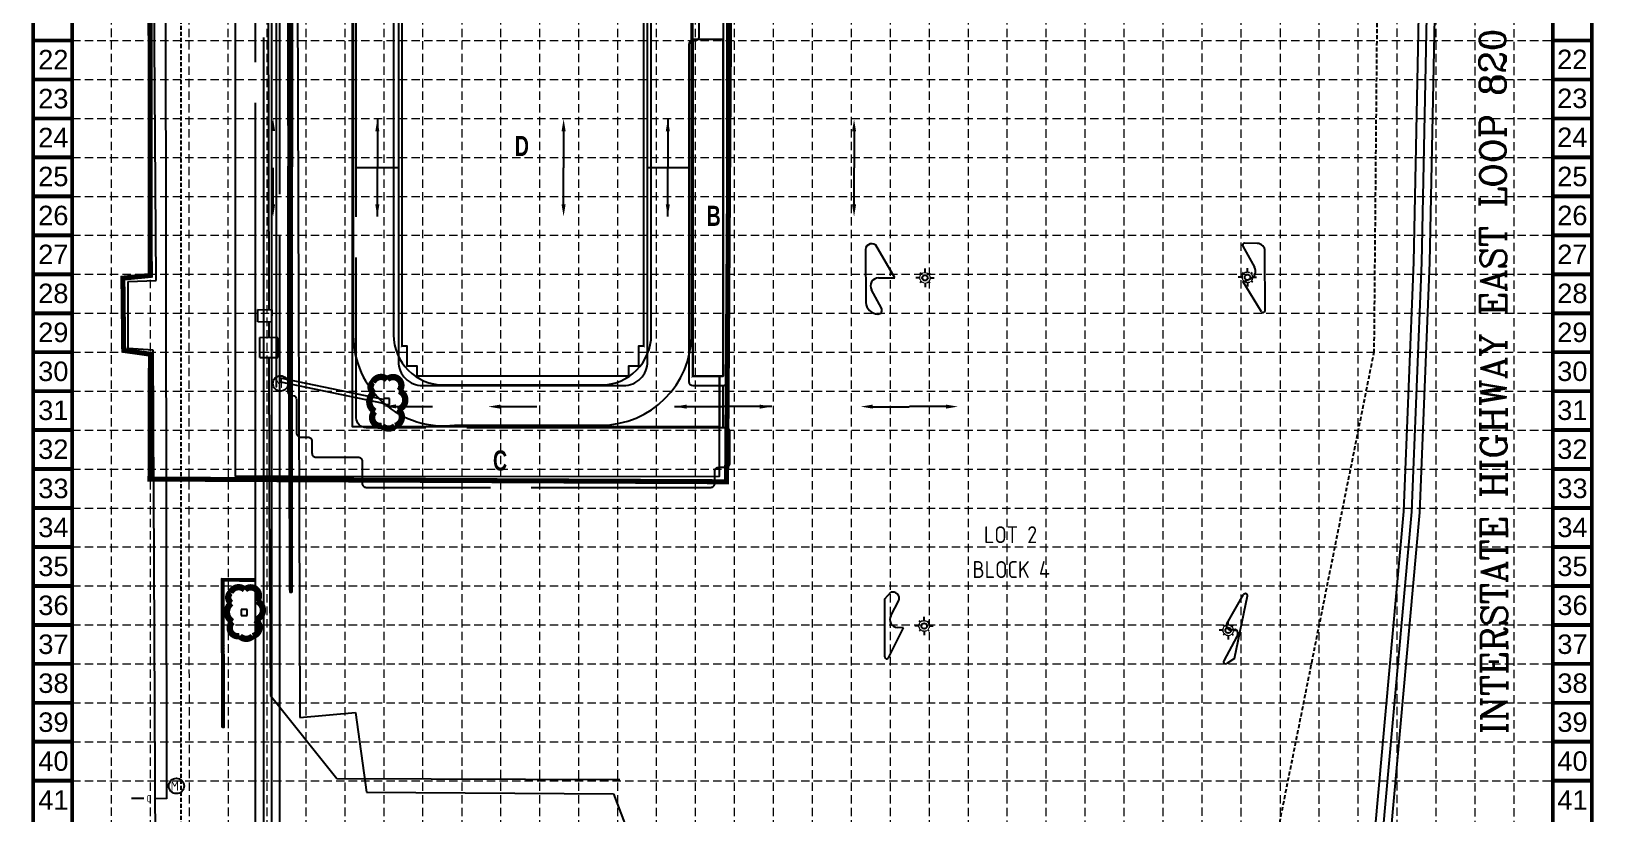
# Model space of a CAD drawing. Header units: inches. Extents: x 6004 to 15328, y 1287 to 16193.
# Drawn here: x 6004 to 15328, y 6450 to 11121 of the extents above; entities that cross this region are included whole.
import ezdxf
from ezdxf.enums import TextEntityAlignment as Align

# ---------------------------------------------------------------- set-up
doc = ezdxf.new("R2010")
doc.units = ezdxf.units.IN
doc.header["$MEASUREMENT"] = 0
for name, pattern in [('HIDDEN', [0.375, 0.25, -0.125]), ('siteplan-01jun06-tdt-civil$0$DASHED_2', [36, 24, -12]), ('siteplan-01jun06-tdt-civil$0$FNC-UTIL', [1.15, 1, -0.15, 0, 0, 0, 0, 0, 0, 0, 0])]:
    doc.linetypes.add(name, pattern=pattern)
for name, color, linetype in [('BASE', 7, 'Continuous'), ('C-CONT_MJ', 4, 'Continuous'), ('FWSS-topo$0$HATCH', 8, 'Continuous'), ('FWSS-topo$0$RET_WALL', 8, 'Continuous'), ('FWSS-topo$0$STORMSEW_LINE', 142, 'FWSS-topo$0$STORM_SEWER'), ('GRID', 254, 'HIDDEN'), ('LEGEND', 7, 'Continuous'), ('LIMITS OF DISTURBANCE', 1, 'HIDDEN'), ('P-Storm', 4, 'Continuous'), ('SILT FENCE', 200, 'Continuous'), ('siteplan-01jun06-tdt-civil$0$BLDG', 8, 'Continuous'), ('siteplan-01jun06-tdt-civil$0$BORDER', 8, 'Continuous'), ('siteplan-01jun06-tdt-civil$0$EASEMENTS', 8, 'siteplan-01jun06-tdt-civil$0$DASHED_2'), ('siteplan-01jun06-tdt-civil$0$ELDISC', 8, 'Continuous'), ('siteplan-01jun06-tdt-civil$0$FENCE', 8, 'siteplan-01jun06-tdt-civil$0$FNC-UTIL'), ('siteplan-01jun06-tdt-civil$0$FLAT', 8, 'Continuous'), ('siteplan-01jun06-tdt-civil$0$FNC', 8, 'Continuous'), ('siteplan-01jun06-tdt-civil$0$manhole', 8, 'Continuous'), ('siteplan-01jun06-tdt-civil$0$SHADING', 8, 'Continuous'), ('siteplan-01jun06-tdt-civil$0$SITE', 8, 'Continuous'), ('siteplan-01jun06-tdt-civil$0$TEXT140', 8, 'Continuous'), ('siteplan-01jun06-tdt-civil$0$TEXT80', 8, 'Continuous')]:
    doc.layers.add(name, color=color, linetype=linetype)
doc.styles.add('FWSS-topo$0$STANDARD', font='romand.shx')
doc.styles.add('siteplan-01jun06-tdt-civil$0$FENCESTYLE', font='archs.shx')
doc.styles.add('siteplan-01jun06-tdt-civil$0$L140', font='archs.shx', dxfattribs={"height": 8.4})
doc.styles.add('siteplan-01jun06-tdt-civil$0$L60', font='archs.shx', dxfattribs={"height": 3.6})
doc.styles.add('siteplan-01jun06-tdt-civil$0$L80', font='archs.shx', dxfattribs={"height": 4.8})
doc.styles.add('siteplan-01jun06-tdt-civil$0$ROMANC', font='ROMANC.SHX', dxfattribs={"height": 4.32})
doc.styles.add('siteplan-01jun06-tdt-civil$0$STANDARD', font='stylu.ttf', dxfattribs={"width": 0.85})
doc.styles.get("Standard").update_dxf_attribs({"font": 'ARIAL.TTF', "height": 6})
doc.linetypes.add('FWSS-topo$0$STORM_SEWER', pattern='A,0.2,-0.08,["STM",FWSS-topo$0$STANDARD,S=0.035,R=0,X=-0.05,Y=-0.018],-0.1', length=0.38)
doc.linetypes.add('siteplan-01jun06-tdt-civil$0$CHAINLINKFENCE', pattern='A,0.5,-0.005,["O",siteplan-01jun06-tdt-civil$0$FENCESTYLE,S=0.06,R=0,X=0,Y=-0.03],-0.065', length=0.57)
doc.linetypes.add('siteplan-01jun06-tdt-civil$0$WIREFENCE', pattern='A,0.5,-0.005,["X",siteplan-01jun06-tdt-civil$0$FENCESTYLE,S=0.06,R=0,X=0,Y=-0.03],-0.055', length=0.56)
doc.dimstyles.new('BZ', dxfattribs={"dimscale": 40, "dimtxt": 0.11, "dimasz": 6, "dimexe": 0.09, "dimexo": 0.0625, "dimgap": 0.04, "dimtad": 0, "dimdec": 0, "dimzin": 0, "dimdsep": 46, "dimtxsty": 'Standard', "dimcen": 0.02, "dimclrd": 256, "dimclre": 256, "dimclrt": 256, "dimadec": 0, "dimazin": 0, "dimtfac": 1, "dimtdec": 0, "dimtofl": 0, "dimtmove": 0, "dimatfit": 3, "dimfxl": 0, "dimtolj": 1, "dimtzin": 0, "dimlwd": -1, "dimlwe": -1, "dimarcsym": 0})

# ---------------------------------------------------------------- blocks, each defined once
blk = doc.blocks.new('siteplan-01jun06-tdt-civil$0$MANHOLE1')
at = {"layer": 'siteplan-01jun06-tdt-civil$0$TEXT80'}
blk.add_circle((0, 0), 0.0634, dxfattribs=at)
at = {"layer": 'siteplan-01jun06-tdt-civil$0$TEXT80', "style": 'siteplan-01jun06-tdt-civil$0$L80'}
blk.add_text('M', height=0.08, dxfattribs=at).set_placement((-0.047, -0.039))
blk = doc.blocks.new('siteplan-01jun06-tdt-civil$0$LP2')
for p, q in [((-5021.506, -5108.935), (-5021.542, -5108.935)), ((-5021.505, -5108.925), (-5021.512, -5108.923)), ((-5021.505, -5108.945), (-5021.512, -5108.947)), ((-5021.494, -5108.907), (-5021.507, -5108.894)), ((-5021.501, -5108.915), (-5021.507, -5108.912)), ((-5021.501, -5108.955), (-5021.507, -5108.958)), ((-5021.486, -5108.901), (-5021.49, -5108.894)), ((-5021.477, -5108.897), (-5021.478, -5108.89)), ((-5021.466, -5108.895), (-5021.466, -5108.859)), ((-5021.456, -5108.897), (-5021.454, -5108.89)), ((-5021.447, -5108.901), (-5021.443, -5108.894)), ((-5021.438, -5108.907), (-5021.426, -5108.894)), ((-5021.432, -5108.915), (-5021.426, -5108.912)), ((-5021.432, -5108.955), (-5021.426, -5108.958)), ((-5021.428, -5108.925), (-5021.421, -5108.923)), ((-5021.428, -5108.945), (-5021.421, -5108.947)), ((-5021.427, -5108.935), (-5021.391, -5108.935)), ((-5021.494, -5108.963), (-5021.507, -5108.976)), ((-5021.486, -5108.969), (-5021.49, -5108.976)), ((-5021.477, -5108.973), (-5021.478, -5108.98)), ((-5021.466, -5108.975), (-5021.466, -5109.011)), ((-5021.456, -5108.973), (-5021.454, -5108.98)), ((-5021.447, -5108.969), (-5021.443, -5108.976)), ((-5021.438, -5108.963), (-5021.426, -5108.976))]:
    blk.add_line(p, q)
blk.add_circle((-5021.466, -5108.935), 0.0229)
blk = doc.blocks.new('siteplan-01jun06-tdt-civil$0$LP3')
at = {"layer": 'siteplan-01jun06-tdt-civil$0$BORDER'}
blk.add_blockref('siteplan-01jun06-tdt-civil$0$LP2', (5021.466, 5108.935), dxfattribs=at)
blk = doc.blocks.new('inlet protection')
at = {"layer": 'LEGEND', "color": 170, "ltscale": 100, "const_width": 9.48}
blk.add_lwpolyline([(38, 58.5, 0.520567), (38, 58.5, 0.765195), (16.6, 47.7, 0.417879), (16.5, 28.3, 0.6649), (41, 24.6, 0.744833), (68.6, 22.2, 0.975642), (85.8, 40, 0.520567), (81.5, 61.5, 0.520567), (65.8, 60, 0.540264), (38, 58.5)], format="xyb", close=True, dxfattribs=at)

msp = doc.modelspace()

# ---------------------------------------------------------------- hatches: boundary and pattern name
at = {"layer": 'FWSS-topo$0$HATCH'}
h = msp.add_hatch(dxfattribs=at)
h.set_pattern_fill('GRAVL1', color=55, scale=72, style=0, pattern_type=2)
h.set_pattern_definition([(228.0128, (-74373.563, -57665.538), (-575.99987272, -648.0000966), [9.68659, -958.974336]), (184.9697, (-74380.043, -57672.7382), (864.00007571, 71.999374105), [16.622496, -1645.6266]), (132.5104, (-74396.603, -57674.178), (719.99933172, -792.00062452), [11.720736, -1160.354304]), (267.2737, (-74424.683, -57692.1782), (71.99971328, 1440.00002124), [15.137136, -1498.576176]), (292.8337, (-74425.403, -57707.2982), (-360.00071319, 863.99974165), [14.84316, -1469.474856]), (357.2737, (-74419.643, -57720.9782), (-1440.00002124, 71.99971328), [15.137136, -1498.576176]), (37.6942, (-74404.523, -57721.6982), (-936.000528884, -719.99930917), [20.01809, -1981.78913]), (72.2553, (-74388.683, -57709.4582), (504.000774915, 1583.99972865), [18.899136, -1871.01511]), (121.4296, (-74382.923, -57691.4582), (-576.00059286, 935.99964263), [15.1884, -1503.653256]), (175.2364, (-74390.843, -57678.498), (792.00006814, -71.99939035), [17.339904, -849.654936]), (222.3974, (-74408.123, -57677.0582), (-864.000529277, -791.999429905), [22.424256, -2220.003]), (138.8141, (-74353.403, -57692.898), (-504.00021217, 431.99980656), [7.65367, -757.71677]), (171.4692, (-74359.163, -57687.8582), (935.99987651, -144.00056952), [14.561064, -1441.54879]), (225, (-74373.563, -57685.7), (-8e-15, -72.000022), [10.18231, -91.641024]), (203.1986, (-74378.603, -57677.058), (359.9999806, 144.0000954), [5.483376, -542.85228]), (291.8014, (-74383.643, -57679.218), (-71.9999936, 216.0000197), [7.754616, -379.977264]), (30.9638, (-74380.763, -57686.418), (215.9998576, 144.0001788), [12.59489, -407.233656]), (161.5651, (-74369.963, -57679.938), (144.0000313, -71.999885), [9.10735, -218.576664]), (16.3895, (-74425.403, -57679.2182), (720.00015829, 215.9994751), [12.7584, -1263.08484]), (70.3462, (-74413.163, -57675.618), (-287.9996578, -792.00015376), [10.70359, -1059.653376]), (293.1986, (-74369.963, -57665.538), (-144.0000954, 359.9999806), [10.96668, -537.368976]), (343.6105, (-74365.643, -57675.6182), (-720.00015829, 215.9994751), [12.7584, -1263.08484]), (339.444, (-74425.403, -57723.858), (-360.0001328, 143.99971174), [12.30336, -602.86493]), (294.7751, (-74413.883, -57728.178), (-359.99943763, 792.00024637), [10.308816, -1020.574296]), (66.8014, (-74369.243, -57737.538), (144.0000954, 359.9999806), [10.96668, -537.368976]), (17.354, (-74364.923, -57727.4582), (-936.00014537, -287.99960416), [12.06943, -1194.87053]), (69.444, (-74404.523, -57737.538), (-143.99971174, -360.0001328), [6.15168, -609.01661]), (101.3099, (-74373.563, -57737.538), (-71.9998295, 288.0000542), [3.67128, -363.45809]), (165.9638, (-74374.283, -57733.938), (216.0000393, -71.99986), [14.84316, -282.0204]), (186.009, (-74388.683, -57730.3382), (719.99998207, 71.99995086), [13.7556, -1361.802456]), (303.6901, (-74380.763, -57692.898), (-72.000096, 143.999968), [10.383984, -249.21569]), (353.1572, (-74375.003, -57701.5382), (1223.999954314, -144.00057585), [18.12917, -1794.784536]), (60.9454, (-74357.003, -57703.698), (-288.00000196, -504.0000277), [7.41283, -733.87253]), (90, (-74353.4, -57697.22), (-72, 72), [4.32, -67.68]), (120.2564, (-74390.123, -57728.178), (287.99963185, -504.00017682), [10.00253, -990.25344]), (48.0128, (-74395.163, -57719.538), (575.99987272, 648.0000966), [19.373184, -949.287744]), (0, (-74382.2, -57705.14), (72, 72), [18.72, -53.28]), (325.3048, (-74363.483, -57705.138), (-719.99958665, 504.0006199), [11.38421, -1127.03573]), (254.0546, (-74354.123, -57711.618), (-71.999992, -288.0000091), [10.483344, -513.684576]), (207.646, (-74357.003, -57721.6982), (-1367.99969812, -720.00055535), [17.06868, -1689.80213]), (175.4261, (-74372.123, -57729.6182), (-936.0000402, 71.99962568), [18.05753, -1787.69333])])
h.paths.add_polyline_path([(8321, 12162.8), (7557.1, 12161.4), (7551.2, 11404.8), (7548.9, 10463.7), (7550.9, 9542.6), (7556.9, 7941.4), (7556.7, 7784), (7546.5, 7785.2), (7546.1, 7943.9), (7540.9, 9543.8), (7539.2, 10463.5), (7542.6, 11402.4), (7545.6, 12173.2), (8321.1, 12173.4)])
at = {"layer": 'SILT FENCE'}
h = msp.add_hatch(dxfattribs=at)
h.set_pattern_fill('ANSI31', color=55, style=0)
h.paths.add_polyline_path([(8321, 12162.8), (7557.1, 12161.4), (7551.2, 11404.8), (7548.9, 10463.7), (7550.9, 9542.6), (7556.9, 7941.4), (7556.7, 7784), (7546.5, 7785.2), (7546.1, 7943.9), (7540.9, 9543.8), (7539.2, 10463.5), (7542.6, 11402.4), (7545.6, 12173.2), (8321.1, 12173.4)])
at = {"layer": 'siteplan-01jun06-tdt-civil$0$FLAT'}
h = msp.add_hatch(dxfattribs=at)
h.set_pattern_fill('ANSI31', color=55, style=0)
h.paths.add_polyline_path([(7141.1, 7853.3), (7143, 6964.8), (7155, 6964.8), (7153.1, 7841.1), (7337.4, 7838.9), (7337.3, 7851)])
at = {"layer": 'siteplan-01jun06-tdt-civil$0$SHADING'}
for points in [[(8208.6, 9235.8, 1), (8214.6, 9235.8, 1)], [(8208.6, 9235.8, 1), (8214.6, 9235.8, 1)], [(9660.6, 9235.8, 1), (9666.6, 9235.8, 1)], [(9660.6, 9235.8, 1), (9666.6, 9235.8, 1)], [(8241.1, 9118.4, 1), (8247.1, 9118.4, 1)], [(8241.1, 9118.4, 1), (8247.1, 9118.4, 1)], [(8310.6, 9055.8, 1), (8316.6, 9055.8, 1)], [(8310.6, 9055.8, 1), (8316.6, 9055.8, 1)], [(9549.8, 9055.8, 1), (9555.8, 9055.8, 1)], [(9549.8, 9055.8, 1), (9555.8, 9055.8, 1)], [(9630.6, 9125.9, 1), (9636.6, 9125.9, 1)], [(9630.6, 9125.9, 1), (9636.6, 9125.9, 1)], [(9943, 9055.9, 1), (9949, 9055.9, 1)], [(9943, 9055.9, 1), (9949, 9055.9, 1)]]:
    msp.add_hatch(color=7, dxfattribs=at).paths.add_polyline_path(points)

# ---------------------------------------------------------------- linework, layer by layer
at = {"layer": 'BASE', "const_width": 23.3}
for points in [[(15316.9, 1298.4), (15316.9, 16181.1), (6015.2, 16181.1), (6015.2, 1298.4)], [(15084.3, 1531), (15084.3, 15948.5), (6247.8, 15948.5), (6247.8, 1531)]]:
    msp.add_lwpolyline(points, close=True, dxfattribs=at)
for points in [[(6247.8, 11065.2), (6015.2, 11065.2)], [(15316.9, 11065.2), (15084.3, 11065.2)], [(6247.8, 10832.6), (6015.2, 10832.6)], [(15316.9, 10832.6), (15084.3, 10832.6)], [(6247.8, 10600.1), (6015.2, 10600.1)], [(15316.9, 10600.1), (15084.3, 10600.1)], [(6247.8, 10367.5), (6015.2, 10367.5)], [(15316.9, 10367.5), (15084.3, 10367.5)], [(6247.8, 10135), (6015.2, 10135)], [(15316.9, 10135), (15084.3, 10135)], [(6247.8, 9902.5), (6015.2, 9902.5)], [(15316.9, 9902.5), (15084.3, 9902.5)], [(6247.8, 9669.9), (6015.2, 9669.9)], [(15316.9, 9669.9), (15084.3, 9669.9)], [(6247.8, 9437.4), (6015.2, 9437.4)], [(15316.9, 9437.4), (15084.3, 9437.4)], [(6247.8, 9204.8), (6015.2, 9204.8)], [(15316.9, 9204.8), (15084.3, 9204.8)], [(6247.8, 8972.3), (6015.2, 8972.3)], [(15316.9, 8972.3), (15084.3, 8972.3)], [(6247.8, 8739.8), (6015.2, 8739.8)], [(15316.9, 8739.8), (15084.3, 8739.8)], [(6247.8, 8507.2), (6015.2, 8507.2)], [(15316.9, 8507.2), (15084.3, 8507.2)], [(6247.8, 8274.7), (6015.2, 8274.7)], [(15316.9, 8274.7), (15084.3, 8274.7)], [(6247.8, 8042.1), (6015.2, 8042.1)], [(15316.9, 8042.1), (15084.3, 8042.1)], [(6247.8, 7809.6), (6015.2, 7809.6)], [(15316.9, 7809.6), (15084.3, 7809.6)], [(6247.8, 7577), (6015.2, 7577)], [(15316.9, 7577), (15084.3, 7577)], [(6247.8, 7344.5), (6015.2, 7344.5)], [(15316.9, 7344.5), (15084.3, 7344.5)], [(6247.8, 7112), (6015.2, 7112)], [(15316.9, 7112), (15084.3, 7112)], [(6247.8, 6879.4), (6015.2, 6879.4)], [(15316.9, 6879.4), (15084.3, 6879.4)], [(6247.8, 6646.9), (6015.2, 6646.9)], [(15316.9, 6646.9), (15084.3, 6646.9)]]:
    msp.add_lwpolyline(points, dxfattribs=at)
at = {"layer": 'C-CONT_MJ', "color": 35}
for p, q in [((7342.7, 10936), (7342.7, 12883.5)), ((7438.7, 6095.7), (7438.7, 12457.5)), ((7486.7, 10147.8), (7486.7, 11701.5)), ((7390.7, 5994.8), (7390.7, 11082.8)), ((7342.7, 6080.8), (7342.7, 10693)), ((8195, 10304.8), (7942.9, 10304.8)), ((9928.4, 10304.8), (9682, 10304.8)), ((7486.7, 6249.9), (7486.7, 9904.8)), ((10132.5, 8753.9), (10132.5, 9005.8))]:
    msp.add_line(p, q, dxfattribs=at)
for points in [[(9922.6, 12341.4), (7594.7, 12341.4, 0.414239), (7534.7, 12281.4), (7534.8, 10558.5)], [(10779.4, 11429.5), (10012.5, 11429.5, 0.414214), (9988.5, 11405.5), (9988.5, 11087.9, -0.414214), (9964.5, 11063.9), (9952.5, 11063.9, 0.414206), (9928.5, 11039.9), (9928.4, 9029.9, 0.414041), (9952.4, 9005.9), (10132.5, 9005.8, 0.4144), (10156.5, 9029.8), (10156.5, 11201.5, -0.41422), (10216.5, 11261.5), (11392.5, 11261.5, 0.414214), (11416.5, 11285.5), (11416.5, 11345.5, 0.198924), (11409.4, 11362.5), (11349.4, 11422.5, 0.198901), (11332.5, 11429.5), (11022.4, 11429.5)], [(7534.9, 10315.5), (7535, 8969.9, 0.41412), (7559, 8945.9), (7563, 8945.9, -0.414145), (7587, 8921.9), (7587, 8721.9, 0.414214), (7611, 8697.9), (7654.8, 8697.9, -0.414214), (7678.8, 8673.9), (7678.8, 8601.9, 0.414214), (7702.8, 8577.9), (7954.8, 8577.9, -0.414214), (7978.8, 8553.9), (7978.8, 8421.9, 0.414214), (8002.8, 8397.9), (8744.6, 8397.9)], [(8359.4, 8753.9), (8003, 8753.9, -0.414185), (7943, 8813.9), (7942.9, 9769.8)], [(8987.6, 8397.9), (10058.8, 8397.9, 0.414214), (10082.8, 8421.9), (10082.8, 8493.9, -0.414214), (10106.8, 8517.9), (10148.8, 8517.9, 0.414214), (10172.8, 8541.9), (10172.8, 8729.9, 0.414211), (10148.8, 8753.9), (8602.4, 8753.9)]]:
    msp.add_lwpolyline(points, format="xyb", dxfattribs=at)
msp.add_lwpolyline([(8195, 11469.4), (8195, 9149.8, 0.414214), (8339, 9005.8), (9538, 9005.8, 0.414214), (9682, 9149.8), (9682, 11536.8, 0.359399), (9600.8, 11613.4), (8339, 11613.4, 0.414214)], format="xyb", close=True, dxfattribs=at)
msp.add_lwpolyline([(7942.9, 10012.8), (7942.8, 11466.3)], dxfattribs=at)
at = {"layer": 'C-CONT_MJ', "color": 7, "extrusion": (0, 0, -1)}
for points in [[(-9180.6, 10524.5), (-9180.6, 10306.1)], [(-9802.5, 10523.2), (-9802.5, 10304.8)], [(-10914, 10523.2), (-10914, 10304.9)], [(-10350.9, 8879.9), (-10132.5, 8879.9)], [(-11462.4, 8879.9), (-11244, 8879.9)]]:
    msp.add_lwpolyline(points, dxfattribs=at)
at = {"layer": 'C-CONT_MJ', "color": 7}
for points in [[(7447.1, 10087.8), (7447.1, 10306.1)], [(8069, 10086.5), (8069, 10304.8)], [(9180.5, 10086.5), (9180.5, 10304.9)], [(9180.6, 10087.8), (9180.6, 10306.1)], [(9802.5, 10086.5), (9802.5, 10304.8)], [(10914, 10086.5), (10914, 10304.9)], [(8180.7, 8881.2), (8399.1, 8881.2)], [(8802.6, 8879.9), (9021, 8879.9)], [(9914.1, 8879.9), (10132.5, 8879.9)], [(11025.4, 8878), (11243.8, 8878)]]:
    msp.add_lwpolyline(points, dxfattribs=at)
at = {"layer": 'C-CONT_MJ', "color": 7, "extrusion": (0, 0, -1)}
for points in [[(-7459.1, 10524.5), (-7447.1, 10596.5), (-7435.1, 10524.5)], [(-8081, 10523.2), (-8069, 10595.2), (-8057, 10523.2)], [(-9192.5, 10523.2), (-9180.5, 10595.2), (-9168.5, 10523.2)], [(-9192.6, 10524.5), (-9180.6, 10596.5), (-9168.6, 10524.5)], [(-9814.5, 10523.2), (-9802.5, 10595.2), (-9790.5, 10523.2)], [(-10926, 10523.2), (-10914, 10595.2), (-10902, 10523.2)], [(-10350.9, 8867.9), (-10422.9, 8879.9), (-10350.9, 8891.9)], [(-11462.4, 8867.9), (-11534.4, 8879.9), (-11462.4, 8891.9)]]:
    msp.add_solid(points, dxfattribs=at)
at = {"layer": 'C-CONT_MJ', "color": 7}
for points in [[(7459.1, 10087.8), (7447.1, 10015.8), (7435.1, 10087.8)], [(8081, 10086.5), (8069, 10014.5), (8057, 10086.5)], [(9192.5, 10086.5), (9180.5, 10014.5), (9168.5, 10086.5)], [(9192.6, 10087.8), (9180.6, 10015.8), (9168.6, 10087.8)], [(9814.5, 10086.5), (9802.5, 10014.5), (9790.5, 10086.5)], [(10926, 10086.5), (10914, 10014.5), (10902, 10086.5)], [(8180.7, 8869.2), (8108.7, 8881.2), (8180.7, 8893.2)], [(8802.6, 8867.9), (8730.6, 8879.9), (8802.6, 8891.9)], [(9914.1, 8867.9), (9842.1, 8879.9), (9914.1, 8891.9)], [(9914.1, 8867.9), (9842.1, 8879.9), (9914.1, 8891.9)], [(11025.6, 8867.9), (10953.6, 8879.9), (11025.6, 8891.9)]]:
    msp.add_solid(points, dxfattribs=at)
at = {"layer": 'DEFPOINTS', "color": 7}
for p, q in [((6749.6, 9633.4), (6726.9, 12866.4)), ((7589, 12139.7), (7606.7, 7023.8)), ((6581.4, 9626.4), (6749.6, 9633.4)), ((6581.4, 9227.3), (6581.4, 9626.4)), ((6732.1, 9216.8), (6581.4, 9227.3)), ((6745.5, 6128.5), (6732.1, 9216.8)), ((7606.7, 7023.8), (7939.2, 7053.6)), ((7939.2, 7053.6), (8003.7, 6577.5)), ((8003.7, 6577.5), (9477.9, 6567.6)), ((9477.9, 6567.6), (9661.8, 6089.3))]:
    msp.add_line(p, q, dxfattribs=at)
at = {"layer": 'FWSS-topo$0$RET_WALL', "color": 55}
msp.add_polyline3d([(8321, 12162.8, 7036.8), (7557.1, 12161.4, 7036), (7551.2, 11404.8, 7035.2), (7548.9, 10463.7, 7034.2), (7550.9, 9542.6, 7036.5), (7556.9, 7941.4, 7034.3), (7556.7, 7784, 7007.4), (7546.5, 7785.2, 7001.2), (7546.1, 7943.9, 7036.7), (7540.9, 9543.8, 7036.5), (7539.2, 10463.5, 7034.1), (7542.6, 11402.4, 7035.3), (7545.6, 12173.2, 7036.3), (8321.1, 12173.4, 7036.9), (8321, 12162.8, 7036.8)], dxfattribs=at)
at = {"layer": 'FWSS-topo$0$STORMSEW_LINE', "color": 5}
msp.add_line((7464.9, 12264.8), (7464.9, 8997.2), dxfattribs=at)
at = {"layer": 'GRID', "color": 252, "linetype": 'HIDDEN', "lineweight": 0, "ltscale": 200}
for p, q in [((9270.8, 2460.7), (9270.8, 15948.5)), ((9503.3, 2460.7), (9503.3, 15948.5)), ((9735.9, 2460.7), (9735.9, 15948.5)), ((9968.4, 2460.6), (9968.4, 15948.5)), ((10201, 2460.6), (10201, 15948.5)), ((10433.5, 2460.6), (10433.5, 15948.5)), ((10666, 2460.5), (10666, 15948.5)), ((10898.6, 2460.5), (10898.6, 15948.5)), ((11131.1, 2460.4), (11131.1, 15948.5)), ((11363.7, 2460.4), (11363.7, 15948.5)), ((11596.2, 2460.4), (11596.2, 15948.5)), ((11828.7, 2460.3), (11828.7, 15948.5)), ((12061.3, 2460.3), (12061.3, 15948.5)), ((12293.8, 2460.3), (12293.8, 15948.5)), ((12526.4, 2460.2), (12526.4, 15948.5)), ((12760, 2460.8), (12758.9, 15948.5)), ((12992.3, 2461.9), (12991.4, 15948.5)), ((13224.7, 2459.1), (13224, 15948.5)), ((13459.3, 2461.2), (13457.6, 15953.7)), ((13690.6, 2458.8), (13690.1, 15953.7)), ((13923.4, 2461.7), (13922.6, 15953.7)), ((14156.3, 2462.5), (14155.2, 15953.7)), ((14388.4, 2460.4), (14387.7, 15953.7)), ((14621.5, 2457.4), (14620.3, 15953.7)), ((14854.2, 2458), (14852.8, 15953.7)), ((6482.4, 2461.2), (6481.2, 15939.8)), ((6715.9, 2461.1), (6713.1, 15939.7)), ((6947.8, 2461.1), (6945.6, 15939.1)), ((7181.6, 2461.1), (7177.9, 15938.7)), ((7412, 2461), (7411, 15940.5)), ((7643.1, 2461), (7643.8, 15940.1)), ((7877.4, 2461), (7876.1, 15939.2)), ((8110.8, 2460.9), (8108.4, 15939.4)), ((8341.5, 2460.9), (8341.5, 15939.3)), ((8574.6, 2460.8), (8574.4, 15939.2)), ((8805.7, 2460.8), (8806.2, 15939.2)), ((9038.3, 2460.8), (9039.8, 15938.9)), ((6247.8, 11065.2), (15084.3, 11065.2)), ((6247.8, 10832.6), (15084.3, 10832.6)), ((6247.8, 10600.1), (15084.3, 10600.1)), ((6247.8, 10367.5), (15084.3, 10367.5)), ((6247.8, 10135), (15084.3, 10135)), ((6247.8, 9902.5), (15084.3, 9902.5)), ((6247.8, 9669.9), (15084.3, 9669.9)), ((6247.8, 9437.4), (15084.3, 9437.4)), ((6247.8, 9204.8), (15084.3, 9204.8)), ((6247.8, 8972.3), (15084.3, 8972.3)), ((6247.8, 8739.8), (15084.3, 8739.8)), ((6247.8, 8507.2), (15084.3, 8507.2)), ((6247.8, 8274.7), (15084.3, 8274.7)), ((6247.8, 8042.1), (15084.3, 8042.1)), ((6247.8, 7809.6), (15084.3, 7809.6)), ((6247.8, 7577), (15084.3, 7577)), ((6247.8, 7344.5), (15084.3, 7344.5)), ((6247.8, 7112), (15084.3, 7112)), ((6247.8, 6879.4), (15084.3, 6879.4)), ((6247.8, 6646.9), (15084.3, 6646.9))]:
    msp.add_line(p, q, dxfattribs=at)
at = {"layer": 'LIMITS OF DISTURBANCE', "ltscale": 500, "const_width": 30}
msp.add_lwpolyline([(6712.3, 8447.5), (10153.2, 8431.5), (10172, 11267.1), (14477.6, 11268.8), (14446.7, 13099.7), (14293, 13234.4), (13514.7, 13264.7), (12176.3, 13450.2), (10777.7, 13835.6), (7424.4, 15286.7), (7439.1, 14978.1), (6780.5, 13487.5), (6542.4, 13405.3), (6524.8, 12858.9), (6710, 12829.5), (6714.3, 9663), (6550.5, 9646.9), (6555.3, 9215.4), (6714.6, 9192.8)], close=True, dxfattribs=at)
at = {"layer": 'P-Storm', "color": 5}
for p, q in [((8104.5, 8922.8), (7491.8, 9049.3)), ((8105.5, 8899.5), (7492.9, 9025.9)), ((8105.5, 8929), (8105.5, 8893)), ((8141.5, 8929), (8105.5, 8929)), ((8105.5, 8893), (8141.5, 8893)), ((8141.5, 8893), (8141.5, 8929)), ((7255.6, 7668.9), (7255.6, 7632.9)), ((7291.6, 7668.9), (7255.6, 7668.9)), ((7291.6, 7632.9), (7291.6, 7668.9)), ((7255.6, 7632.9), (7291.6, 7632.9))]:
    msp.add_line(p, q, dxfattribs=at)
at = {"layer": 'siteplan-01jun06-tdt-civil$0$BLDG', "color": 7}
for p, q in [((9951.9, 10549.1), (9951.9, 11071.9)), ((9537.6, 9061.8), (8338.6, 9061.8)), ((10132.1, 9061.9), (9960.4, 9061.9))]:
    msp.add_line(p, q, dxfattribs=at)
msp.add_lwpolyline([(9952, 11071.9), (9952, 9061.9), (10132.1, 9061.9), (10132, 11071.9), (9952, 11071.9)], dxfattribs=at)
at = {"layer": 'siteplan-01jun06-tdt-civil$0$BORDER', "color": 7}
for p, q in [((10982.3, 9807.2), (10983.6, 9501.7)), ((11158.1, 9649.3), (11043.1, 9844.2)), ((13233.6, 9837.9), (13304.5, 9711.8)), ((13319.2, 9854.5), (13244.3, 9855.8)), ((13367, 9452.4), (13366.5, 9806.4)), ((11060, 9648.1), (11158.1, 9649.3)), ((13236.1, 9624.4), (13281.5, 9644)), ((13344.7, 9446.1), (13236.1, 9624.4)), ((11077.8, 9468.1), (11018.4, 9576.9)), ((11097.7, 7733.1), (11132.7, 7771.5)), ((13139.7, 7583.3), (13239.2, 7757.9)), ((13184.5, 7376.9), (13261.4, 7749.5)), ((11097, 7386.6), (11097.7, 7733.1)), ((11133.6, 7631.7), (11182, 7722.7)), ((11119.8, 7381.2), (11209.3, 7558.5)), ((11209.3, 7558.5), (11172.8, 7561)), ((13199.1, 7507.5), (13120.9, 7361.6)), ((13164.3, 7547.6), (13190.4, 7551.6)), ((13184.5, 7376.9), (13138.3, 7345.9))]:
    msp.add_line(p, q, dxfattribs=at)
for centre, radius, start, end in [((11019.9, 9813.9), 38.2, 52.59533, 190.0985), ((13244.1, 9843.8), 12, 88.96571, 209.34812), ((13318.4, 9806.3), 48.1, 0.0755, 88.96571), ((13262.5, 9688.2), 48.1, 293.28039, 29.34812), ((11060.6, 9599.9), 48.1, 90.74684, 208.63082), ((11059.4, 9508.5), 76.1, 185.09499, 267.00042), ((11056.7, 9456.5), 24.1, 267.00042, 28.63082), ((13354.9, 9452.4), 12, 211.33027, 0.0755), ((11144.3, 7733.9), 39.3, 343.38605, 107.19455), ((13249.6, 7752), 12, 348.34409, 150.33747), ((11176.1, 7609.1), 48.1, 151.98547, 266.02783), ((13160.6, 7571.4), 24.1, 150.33747, 278.74734), ((13173.1, 7525.3), 31.5, 325.60176, 56.68046), ((11109, 7386.6), 12, 179.88532, 333.21906), ((13131.6, 7355.9), 12, 151.80499, 303.82362)]:
    msp.add_arc(centre, radius, start, end, dxfattribs=at)
at = {"layer": 'siteplan-01jun06-tdt-civil$0$EASEMENTS', "color": 7}
for p, q in [((6897.8, 5980.7), (6897.8, 13327.4)), ((14050.2, 12968.5), (14016.3, 9207.7)), ((14016.3, 9207.7), (13389.3, 6082.4))]:
    msp.add_line(p, q, dxfattribs=at)
at = {"layer": 'siteplan-01jun06-tdt-civil$0$ELDISC', "color": 7}
msp.add_line((8218.6, 10301.9), (8218.6, 10301.9), dxfattribs=at)
at = {"layer": 'siteplan-01jun06-tdt-civil$0$FENCE', "color": 7, "linetype": 'siteplan-01jun06-tdt-civil$0$WIREFENCE', "ltscale": 225}
for p in [(7219.9, 11392.8), (7558.7, 8461.9)]:
    msp.add_line(p, (7219.9, 8461.9), dxfattribs=at)
at = {"layer": 'siteplan-01jun06-tdt-civil$0$FLAT', "color": 7}
for p, q in [((7423.5, 9457.6), (7419.8, 11406.1)), ((7354.9, 9386.3), (7356.3, 9458.9)), ((7356.3, 9458.9), (7440.5, 9457.3)), ((7439.1, 9384.7), (7440.5, 9457.3)), ((7439.1, 9384.7), (7354.9, 9386.3)), ((7423.8, 9291.6), (7423.6, 9385)), ((7366.8, 9172.5), (7367.1, 9291.7)), ((7475.4, 9291.4), (7367.1, 9291.7)), ((7475.1, 9172.3), (7475.4, 9291.4)), ((7366.8, 9172.5), (7475.1, 9172.3)), ((7426.6, 7810.4), (7424, 9172.4)), ((7426.6, 7810.4), (7431.6, 7156.5)), ((7431.6, 7156.5), (7827.9, 6660.4)), ((7827.9, 6660.4), (9516.8, 6653.2))]:
    msp.add_line(p, q, dxfattribs=at)
at = {"layer": 'siteplan-01jun06-tdt-civil$0$FLAT', "color": 55}
for p, q in [((7141.1, 7853.3), (7337.3, 7851)), ((7143, 6964.8), (7141.1, 7853.3)), ((7155.2, 6964.3), (7153.1, 7841.1)), ((7153.1, 7841.1), (7337.1, 7838.9))]:
    msp.add_line(p, q, dxfattribs=at)
at = {"layer": 'siteplan-01jun06-tdt-civil$0$FLAT'}
msp.add_line((7558.7, 7771.2), (7546.6, 7771.2), dxfattribs=at)
at = {"layer": 'siteplan-01jun06-tdt-civil$0$FLAT', "color": 7}
for points in [[(14366.3, 12974.2), (14300.6, 9741), (14240.4, 8251.1), (14047.6, 6108.6)], [(14316.4, 12883.9), (14252.5, 9742.5), (14192.3, 8254.2), (13999.7, 6112.9)], [(14414.1, 12955.7), (14348.8, 9739.6), (14288.4, 8247.9), (14095.6, 6104.3)]]:
    msp.add_lwpolyline(points, dxfattribs=at)
at = {"layer": 'siteplan-01jun06-tdt-civil$0$FLAT', "color": 55}
for points in [[(8355.4, 12173.4), (7546.2, 12174.2), (7546.6, 7771.2)], [(8355.4, 12161.4), (7558.3, 12162.2), (7558.7, 7771.2)]]:
    msp.add_lwpolyline(points, dxfattribs=at)
at = {"layer": 'siteplan-01jun06-tdt-civil$0$FNC', "color": 7, "linetype": 'siteplan-01jun06-tdt-civil$0$CHAINLINKFENCE'}
msp.add_line((6803.5, 13225), (6810.8, 6539.2), dxfattribs=at)
at = {"layer": 'siteplan-01jun06-tdt-civil$0$FNC', "color": 7}
for p, q in [((6675.9, 6540), (6602.3, 6540.5)), ((6810.8, 6539.2), (6737.2, 6539.7))]:
    msp.add_line(p, q, dxfattribs=at)
at = {"layer": 'siteplan-01jun06-tdt-civil$0$manhole', "color": 7}
msp.add_circle((7491.3, 9018.6), 45.7, dxfattribs=at)
at = {"layer": 'siteplan-01jun06-tdt-civil$0$SITE', "color": 7}
for p, q in [((7925.5, 11375.5), (7925.5, 9305.4)), ((8165.5, 11375.5), (8165.5, 9309.3)), ((9703.9, 9309.3), (9703.9, 11375.5)), ((9943.9, 9309.3), (9943.9, 11375.5)), ((10108.7, 9061.9), (10108.7, 8761.9)), ((10111.7, 9061.9), (10111.7, 8761.9)), ((8465.5, 9009.3), (9403.9, 9009.3)), ((8530.5, 8769.3), (9403.9, 8769.3))]:
    msp.add_line(p, q, dxfattribs=at)
for points in [[(10108.7, 8761.9), (10108.7, 8461.9), (7558.6, 8461.7), (7564.9, 12161.7), (7684.9, 12161.7), (7684.9, 12174.1), (7682.9, 12174.1), (7682.9, 12349.4), (11282.9, 12349.4), (11284.6, 11921), (7918.4, 11921.7), (7918.7, 8762), (10108.7, 8761.9)], [(8307.6, 11611.8), (9507.6, 11611.9), (9507.6, 11551.8), (9627.6, 11551.8), (9627.6, 11431.8), (9657.6, 11431.8), (9657.6, 9241.8), (9627.6, 9241.8), (9627.6, 9121.8), (9567.6, 9121.8), (9567.6, 9061.8), (8307.6, 9061.8), (8307.6, 9121.8), (8247.6, 9121.8), (8247.6, 9241.8), (8217.6, 9241.8), (8217.6, 11431.8), (8247.6, 11431.8), (8247.6, 11551.8), (8307.6, 11551.8), (8307.6, 11611.8)], [(10132.1, 9061.9), (9952, 9061.9), (9952, 11431.9), (10132, 11433), (10132, 11611.9), (12652, 11611.9), (12652, 11611.9), (12652, 11611.9), (12652, 11311.9), (10132, 11311.9), (10132.1, 9061.9)]]:
    msp.add_lwpolyline(points, dxfattribs=at)
for centre, radius, start, end in [((8465.5, 9305.4), 540, 180, 276.91355), ((8465.5, 9309.3), 300, 180, 270), ((9403.9, 9309.3), 300, 270, 0), ((9403.9, 9309.3), 540, 270, 0)]:
    msp.add_arc(centre, radius, start, end, dxfattribs=at)

# ---------------------------------------------------------------- block references
at = {"layer": 'C-CONT_MJ', "color": 7, "xscale": 4, "yscale": 4, "zscale": 4, "rotation": 90}
for p in [(8288.2, 8699), (7438.5, 7443.8)]:
    msp.add_blockref('inlet protection', p, dxfattribs=at)
at = {"layer": 'siteplan-01jun06-tdt-civil$0$BORDER', "color": 7, "xscale": 722.0878044148703, "yscale": 722.0878044148703, "zscale": 722.0878044148712}
for p in [(11337.6, 9648.7), (13262.2, 9651.9), (11332.2, 7570.7), (13147, 7544.9)]:
    msp.add_blockref('siteplan-01jun06-tdt-civil$0$LP3', p, dxfattribs=at)
at = {"layer": 'siteplan-01jun06-tdt-civil$0$manhole', "color": 7, "xscale": 722.0878044148703, "yscale": 722.0878044148703, "zscale": 722.0878044148712}
msp.add_blockref('siteplan-01jun06-tdt-civil$0$MANHOLE1', (6869.9, 6615.5), dxfattribs=at)

# ---------------------------------------------------------------- texts
at = {"layer": 'BASE'}
for s, p in [('22', (6135.2, 10951.2)), ('22', (15200.2, 10952.6)), ('23', (6135.2, 10718.6)), ('23', (15200.2, 10720.1)), ('24', (6135.2, 10486.1)), ('24', (15200.2, 10487.5)), ('25', (6135.2, 10253.6)), ('25', (15200.7, 10253.8)), ('26', (6135.2, 10021)), ('26', (15200.7, 10021.2)), ('27', (6135.2, 9788.5)), ('27', (15200.7, 9788.7)), ('28', (6135.2, 9555.9)), ('28', (15200.7, 9556.1)), ('29', (6135.2, 9323.4)), ('29', (15200.7, 9323.6)), ('30', (6135.2, 9090.8)), ('30', (15200.7, 9091.1)), ('31', (6135.2, 8858.3)), ('31', (15200.7, 8858.5)), ('32', (6135.2, 8625.8)), ('32', (15200.7, 8626)), ('33', (6135.9, 8391.7)), ('33', (15201.4, 8391.9)), ('34', (6135.9, 8159.1)), ('34', (15201.4, 8159.3)), ('35', (6135.9, 7926.6)), ('35', (15201.4, 7926.8)), ('36', (6135.9, 7694)), ('36', (15201.4, 7694.3)), ('37', (6135.9, 7461.5)), ('37', (15201.4, 7461.7)), ('38', (6135.9, 7229)), ('38', (15201.4, 7229.2)), ('39', (6135.9, 6996.4)), ('39', (15201.4, 6996.6)), ('40', (6135.9, 6763.9)), ('40', (15201.4, 6764.1)), ('41', (6135.9, 6531.3)), ('41', (15201.4, 6531.5))]:
    msp.add_text(s, height=116.27, dxfattribs=at).set_placement(p, align=Align.MIDDLE_CENTER)
at = {"layer": 'siteplan-01jun06-tdt-civil$0$BLDG', "color": 7, "char_height": 120, "attachment_point": 1, "style": 'siteplan-01jun06-tdt-civil$0$STANDARD'}
for s, insert, width in [('{\\fArial Narrow|b1|i0|c0|p34;D}', (8889.4, 10495.9), 557.357), ('{\\fArial Narrow|b1|i0|c0|p34;B}', (10034, 10078.8), 102.093), ('{\\fArial Narrow|b1|i0|c0|p34;C}', (8759.3, 8618.3), 102.093)]:
    msp.add_mtext(s, dxfattribs=dict(at, insert=insert, width=width))
at = {"layer": 'siteplan-01jun06-tdt-civil$0$FLAT', "color": 7, "style": 'siteplan-01jun06-tdt-civil$0$ROMANC'}
msp.add_text('INTERSTATE HIGHWAY EAST LOOP 820', height=155.971, rotation=90.1596, dxfattribs=at).set_placement((14730.4, 9030.3), align=Align.MIDDLE)
at = {"layer": 'siteplan-01jun06-tdt-civil$0$FNC', "color": 7, "style": 'siteplan-01jun06-tdt-civil$0$L60'}
msp.add_text('O', height=43.3, rotation=179.66629, dxfattribs=at).set_placement((6706.6, 6539.9), align=Align.MIDDLE_CENTER)
at = {"layer": 'siteplan-01jun06-tdt-civil$0$manhole', "color": 7, "style": 'siteplan-01jun06-tdt-civil$0$L80'}
msp.add_text('M', height=57.8, dxfattribs=at).set_placement((7457.2, 8990.2))
at = {"layer": 'siteplan-01jun06-tdt-civil$0$TEXT140', "color": 7, "style": 'siteplan-01jun06-tdt-civil$0$L140'}
for s, p in [('LOT 2', (11847.8, 8115.6)), ('BLOCK 4', (11851.2, 7907.4))]:
    msp.add_text(s, height=101.09, dxfattribs=at).set_placement(p, align=Align.MIDDLE)

# ---------------------------------------------------------------- leaders
at = {"layer": 'C-CONT_MJ', "color": 35}
for points in [[(8069, 10595.2), (8069, 10304.8)], [(9802.5, 10595.2), (9802.5, 10304.8)], [(8069, 10014.5), (8069, 10304.8)], [(9802.5, 10014.5), (9802.5, 10304.8)], [(9842.1, 8879.9), (10132.5, 8879.9)], [(10422.9, 8879.9), (10132.5, 8879.9)]]:
    msp.add_leader(points, dimstyle='BZ', override={"dimscale": 1, "dimasz": 10, "dimgap": 0.04, "dimtad": 0}, dxfattribs=at)

doc.saveas('drawing.dxf')
